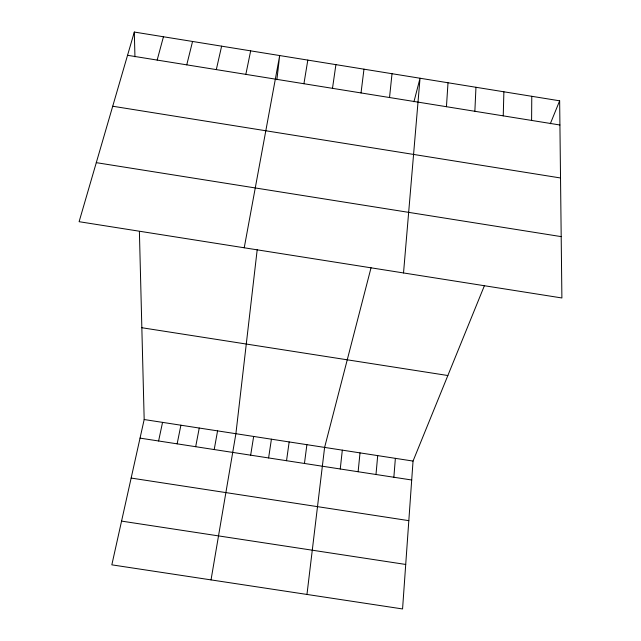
<?xml version="1.0" encoding="UTF-8"?>
<svg xmlns="http://www.w3.org/2000/svg" width="641" height="641" viewBox="0 0 641 641"><rect width="100%" height="100%" fill="white"/><g stroke="black" fill="none" stroke-linecap="round" stroke-linejoin="round"><path stroke-width="0.96" d="M531.597 120.428L531.782 96.294M503.241 115.861L503.882 91.791M474.861 111.286L475.959 87.272M446.448 106.702L448.011 82.753M484.3 285.95L413.044 461.071L402.564 608.95L111.83 564.841L144.177 419.535L139.393 231.465M393.854 477.249L395.377 458.347M403.526 272.946L420.031 78.234L413.942 101.775M375.995 474.492L377.701 455.615M358.127 471.744L360.018 452.883M389.528 97.528L392.02 73.707M340.251 468.988L342.318 450.15M257.193 249.742L235.896 433.701L211.033 579.889M276.888 79.684L279.684 55.551L244.229 247.787M306.967 594.447L324.61 447.41L371.051 267.73M361.027 92.937L363.976 69.172M304.451 463.467L306.895 444.67M286.535 460.703L289.163 441.929M332.495 88.338L335.908 64.637M268.603 457.938L271.415 439.189M250.663 455.174L253.66 436.449M303.93 83.731L307.808 60.094M214.206 449.557L217.571 430.872M195.681 446.697L199.247 428.044M177.148 443.844L180.898 425.207M245.84 74.372L250.671 50.855M158.599 440.984L162.55 422.371M216.313 69.613L221.626 46.16M186.755 64.845L192.556 41.465M157.165 60.078L163.447 36.761M134.314 32.05L79.107 221.698L561.893 297.969L559.649 100.805L134.314 32.05L134.947 56.809M550.307 123.753L559.649 100.805M131.149 478.066L408.822 520.652M121.566 521.109L405.721 564.457M144.177 419.535L413.044 461.071M140.042 438.123L411.698 479.997M141.845 327.727L447.851 375.522M112.72 106.23L560.522 177.974M96.294 162.654L561.196 236.625M127.543 55.302L559.922 124.995"/></g></svg>
